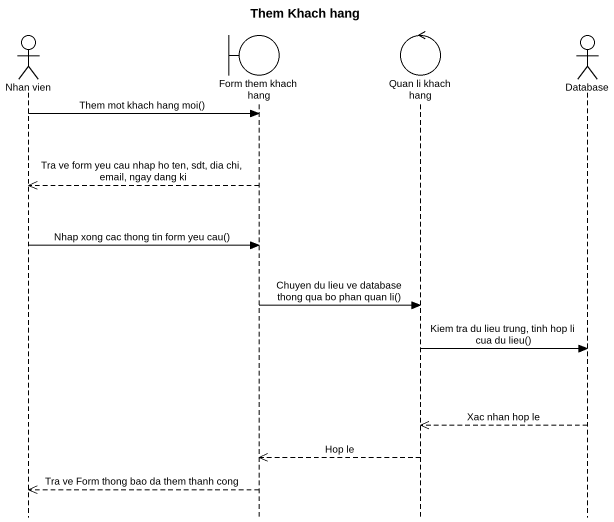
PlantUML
@startuml
title Them Khach hang
hide footbox
actor "Nhan vien" as Nhan_vien
boundary "Form them khach hang" as Form_them_khach_hang
control "Quan li khach hang" as Quan_li_khach_hang
actor "Database" as Database_

Nhan_vien -> Form_them_khach_hang : Them mot khach hang moi()
Form_them_khach_hang -->> Nhan_vien : Tra ve form yeu cau nhap ho ten, sdt, dia chi, email, ngay dang ki
Nhan_vien -> Form_them_khach_hang : Nhap xong cac thong tin form yeu cau()
Form_them_khach_hang -> Quan_li_khach_hang : Chuyen du lieu ve database thong qua bo phan quan li()
Quan_li_khach_hang -> Database_ : Kiem tra du lieu trung, tinh hop li cua du lieu()
Database_ -->> Quan_li_khach_hang : Xac nhan hop le
Quan_li_khach_hang -->> Form_them_khach_hang : Hop le
Form_them_khach_hang -->> Nhan_vien : Tra ve Form thong bao da them thanh cong
@enduml
